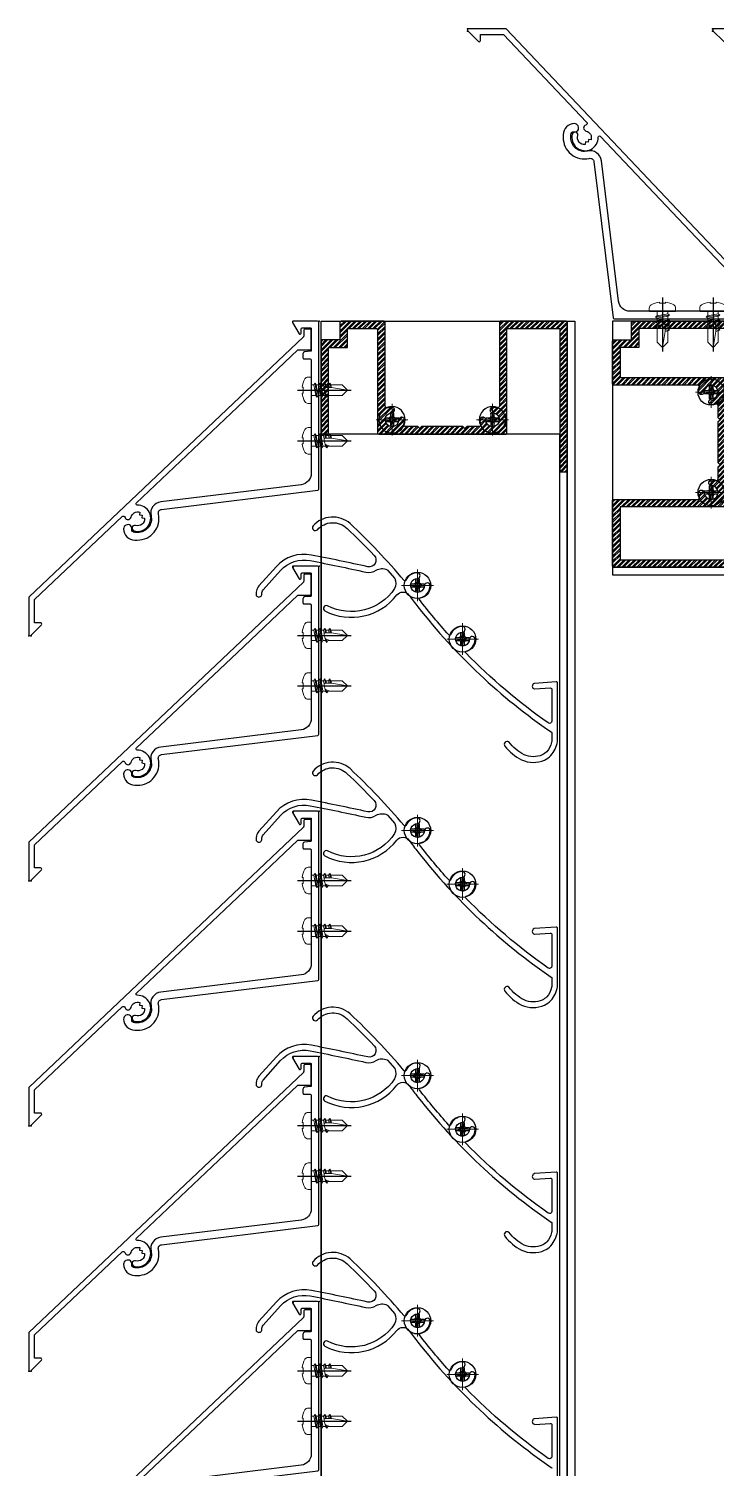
# Model space of a CAD drawing. Header units: millimetres. Extents: x 2519235 to 7246330, y 25937 to 201821.
# Drawn here: x 2626458.9 to 2626641.2, y 141023.1 to 141404.8 of the extents above; entities that cross this region are included whole.
import ezdxf

# ---------------------------------------------------------------- set-up
doc = ezdxf.new("R2010")
doc.units = ezdxf.units.MM
doc.set_wipeout_variables(frame=1)
doc.linetypes.add('CENTER', pattern=[50.800000000000004, 31.75, -6.35, 6.35, -6.35])
for name, color, linetype in [('010 - ASPG_ACCESSORIES_MAIN_COLOR_1', 7, 'Continuous'), ('010 - ASPG_EXTR_DEF_SUB', 7, 'Continuous'), ('010 - ASPG_EXTR_MAIN_COLOR_2', 7, 'Continuous'), ('010 - ASPG_FRAMING_CUT_COLOR_4', 7, 'Continuous'), ('010 - ASPG_FRAMING_HATCH_', 7, 'Continuous'), ('010 - ASPG_FRAMING_MAIN_COLOR_2', 7, 'Continuous'), ('010 - ASPG_FRAMING_SUB_COLOR_2', 7, 'Continuous'), ('010 - ASPG_FRAMING_WIPEOUT_', 7, 'Continuous'), ('BOLT & SCREW', 7, 'Continuous'), ('Center Line', 7, 'CENTER')]:
    doc.layers.add(name, color=color, linetype=linetype)
doc.layers.add('12-GRID', color=7, linetype='CENTER', lineweight=13)
doc.layers.add('SCREW', color=7, linetype='Continuous', lineweight=5)

# ---------------------------------------------------------------- blocks, each defined once
blk = doc.blocks.new('*U2951')
at = {"layer": '12-GRID', "color": 7, "linetype": 'CENTER'}
for p, q in [((5.684341886080801e-14, -6.200000000000029), (5.684341886080801e-14, 2.200000000000029)), ((-4.199999999999973, -2), (4.200000000000085, -2))]:
    blk.add_line(p, q, dxfattribs=at)
at = {"layer": 'BOLT & SCREW', "color": 7}
for p, q in [((-0.553537628269381, -1.771128018217196), (-1.767499999999847, -1.558125000000442)), ((-0.553537628269381, -2.228871981782805), (-1.767500000000483, -2.441875000000354)), ((-0.4577439635652332, -1.771128018217196), (-0.8837500000000146, -1.558125000000442)), ((-0.4577439635652332, -2.228871981782805), (-0.8837500000000146, -2.441875000000354)), ((-0.2288719817826677, -1.446462371730204), (-0.4418749999998197, -0.2325000000002947)), ((-0.2288719817826677, -1.542256036434869), (-0.4418749999998197, -1.116250000000048)), ((-0.2288719817826677, -2.457743963565131), (-0.4418749999998197, -2.883750000000271)), ((-0.2288719817821107, -2.553537628269438), (-0.4418749999998197, -3.767500000000023)), ((0.2288719817822642, -1.446462371730562), (0.4418749999996946, -0.2324999999999764)), ((0.2288719817822642, -1.542256036434869), (0.4418749999996946, -1.116250000000048)), ((0.4418749999996946, -2.883750000000271), (0.2288719817829008, -2.457743963565131)), ((0.2288719817829008, -2.553537628269438), (0.4418749999999732, -3.767500000000023)), ((0.4577439635647103, -1.771128018217196), (0.8837499999994917, -1.558125000000442)), ((0.4577439635647103, -2.228871981782805), (0.8837500000001283, -2.441874999999877)), ((0.5535376282692559, -1.771128018217196), (1.767500000000001, -1.558125000000124)), ((0.5535376282692559, -2.228871981782805), (1.767500000000001, -2.441874999999877))]:
    blk.add_line(p, q, dxfattribs=at)
for points in [[(-1.767500000000006, -1.558125000000442), (-0.8837500000001342, -1.558125000000442, 0.4142135623730394), (-0.4418749999998197, -1.116250000000048), (-0.4418749999998197, -0.2325000000002947), (0.4418749999996946, -0.2324999999999764), (0.4418749999996946, -1.116250000000048, 0.4142135623731505), (0.8837500000000089, -1.558125000000442), (1.76750000000012, -1.558125000000124), (1.76750000000012, -2.441874999999877), (0.8837500000000089, -2.441874999999877, 0.414213562373095), (0.4418749999996946, -2.883750000000271), (0.4418749999999732, -3.767500000000023), (-0.4418749999998197, -3.767500000000023), (-0.4418749999998197, -2.883750000000271, 0.4142135623730397), (-0.8837500000001342, -2.441875000000354), (-1.767500000000483, -2.441875000000354)], [(0.2288719817829008, -2.457743963565131, -0.414213562373095), (0.4577439635645909, -2.228871981782805), (0.5535376282692559, -2.228871981782805), (0.5535376282692559, -1.771128018217196), (0.4577439635645909, -1.771128018217196, -0.4142135623730951), (0.228871981782105, -1.542256036434869), (0.228871981782105, -1.446462371730562), (-0.2288719817826677, -1.446462371730204), (-0.2288719817826677, -1.542256036434869, -0.4142135623730951), (-0.4577439635649944, -1.771128018217196), (-0.553537628269381, -1.771128018217196), (-0.553537628269381, -2.228871981782805), (-0.4577439635649944, -2.228871981782805, -0.4142135623730951), (-0.2288719817826677, -2.457743963565131), (-0.2288719817822698, -2.553537628269438), (0.2288719817829008, -2.553537628269438)]]:
    blk.add_lwpolyline(points, format="xyb", close=True, dxfattribs=at)
blk.add_circle((5.684341886080801e-14, -2), 3.5, dxfattribs=at)
blk = doc.blocks.new('000_ASPG_TYP_FILES_20260218-010703_FRAME_EXTR_')
at = {"layer": '010 - ASPG_FRAMING_HATCH_'}
h = blk.add_hatch(dxfattribs=at)
h.set_pattern_fill('ANSI32', scale=0.1, angle=180)
h.set_pattern_definition([(225, (0, 0), (0.6735192090801866, -0.6735192090801868), []), (225, (-0.4490130000000001, 5.498823332255506e-17), (0.6735192090801866, -0.6735192090801868), [])])
edge = h.paths.add_edge_path()
edge.add_line((1.999999996740371, 15.99999999965075), (1.999999996740371, 1.999999999941792))
edge.add_line((1.999999996740371, 1.999999999941792), (39.69999999750871, 1.999999999941792))
edge.add_arc((39.69999999730499, 1.700000000040752), 0.2999999999010399, -3.891028654834372e-08, 89.99999996109239, ccw=False)
edge.add_line((39.99999999720603, 1.699999999837019), (39.99999999720603, 0.2999999996973202))
edge.add_arc((39.69999999750872, 0.2999999996973131), 0.2999999996973131, -90.00000000000142, 1.4210854715202004e-12, ccw=False)
edge.add_line((39.69999999750871, 0), (0.2999999996973202, 0))
edge.add_arc((0.2999999996973273, 0.2999999996973273), 0.2999999996973273, 180.0000000000013, 269.99999999999864, ccw=False)
edge.add_line((0, 0.2999999996973202), (0, 17.69999999989523))
edge.add_arc((0.2999999999301508, 17.70000000012806), 0.2999999999301508, 90.00000004446741, 180.0000000444674, ccw=False)
edge.add_line((0.2999999996973202, 18.00000000005821), (22.5570233851904, 18.00000000005821))
edge.add_arc((22.5570233856712, 18.50000000026317), 0.5000000002049632, 269.9999999449049, 380.2095453190142)
edge.add_arc((26.1699999981368, 19.82999999686102), 3.349999998908497, 182.0637942974167, 200.2095453254992, ccw=False)
edge.add_arc((23.58168000320438, 19.73672835517209), 0.7599999998138507, 2.0637943418387863, 182.0637943418388, ccw=False)
edge.add_arc((26.16999999910358, 19.82999999939922), 1.830000000338361, 182.0637943388468, 447.9362056470717)
edge.add_arc((26.263271644013, 22.41831999551505), 0.7600000000549151, 87.93620564125177, 267.9362056412518, ccw=False)
edge.add_arc((26.16999999863267, 19.8300000075356), 3.349999992334041, 69.79045460402187, 87.9362056313708, ccw=False)
edge.add_arc((27.49999999788272, 23.44297661244421), 0.5000000006038865, 249.7904545688332, 359.9999999442181)
edge.add_line((27.9999999984866, 23.44297661195742), (27.9999999984866, 26.67999999993481))
edge.add_line((27.9999999984866, 26.67999999993481), (28.49999999674037, 27.17999999958556))
edge.add_line((28.49999999674037, 27.17999999958556), (27.9999999984866, 27.67999999970198))
edge.add_line((27.9999999984866, 27.67999999970198), (27.9999999984866, 38.61999999982072))
edge.add_line((27.9999999984866, 38.61999999982072), (28.49999999674037, 39.11999999993714))
edge.add_line((28.49999999674037, 39.11999999993714), (27.9999999984866, 39.62000000005355))
edge.add_line((27.9999999984866, 39.62000000005355), (27.9999999984866, 42.85702338756528))
edge.add_arc((27.49999999787862, 42.85702338707262), 0.5000000006079759, 5.645408219420843e-08, 110.2095454304945)
edge.add_arc((26.16999999884449, 46.46999999186602), 3.349999992147246, 272.0637943651193, 290.20954539329375, ccw=False)
edge.add_arc((26.263271644013, 43.88168000403675), 0.7600000000258301, 92.06379435882718, 272.0637943588272, ccw=False)
edge.add_arc((26.16999999910502, 46.47000000012492), 1.830000000339747, 272.0637943528818, 537.9362056611998)
edge.add_arc((23.58168000320438, 46.56327164435061), 0.7599999998138507, 177.9362056581612, 357.9362056581612, ccw=False)
edge.add_arc((26.16999999825318, 46.47000000263876), 3.349999999025627, 159.7904546748206, 177.9362057022633, ccw=False)
edge.add_arc((22.55702338551316, 47.7999999994954), 0.500000000434755, 339.790454661877, 450.0000000369852)
edge.add_line((22.5570233851904, 48.29999999993015), (0.2999999996973202, 48.29999999993015))
edge.add_arc((0.2999999996973095, 48.59999999962746), 0.2999999996973131, 179.9999999999987, 270.00000000000205, ccw=False)
edge.add_line((0, 48.59999999962747), (0, 59.99999999994179))
edge.add_arc((0.2999999996973202, 59.99999999994179), 0.2999999996973202, 90, 180, ccw=False)
edge.add_line((0.2999999996973202, 60.29999999963911), (4.999999997438863, 60.29999999963911))
edge.add_line((4.999999997438863, 60.29999999963911), (4.999999997438863, 64.99999999959255))
edge.add_arc((5.299999997369017, 64.99999999982538), 0.2999999999301544, 90.0000000444681, 180.0000000444674, ccw=False)
edge.add_line((5.299999997136183, 65.29999999975553), (29.99999999883585, 65.29999999975553))
edge.add_line((29.99999999883585, 65.29999999975553), (29.99999999883585, 63.59999999997672))
edge.add_arc((29.69999999890567, 63.59999999974391), 0.2999999999301721, -89.99999995552861, 4.4463320136856055e-08, ccw=False)
edge.add_line((29.69999999913853, 63.29999999981374), (7.299999997485429, 63.29999999981374))
edge.add_arc((7.29999999771826, 62.99999999988358), 0.2999999999301508, 90.00000004446738, 180.0000000444674)
edge.add_line((6.999999997788109, 62.99999999965075), (6.999999997788109, 58.29999999969732))
edge.add_line((6.999999997788109, 58.29999999969732), (2.300000000162981, 58.29999999969732))
edge.add_arc((2.299999998300336, 57.99999999813735), 0.3000000015599653, 89.99999964426098, 179.999999644261)
edge.add_line((1.999999996740371, 58), (1.999999996740371, 50.60000000003492))
edge.add_arc((2.299999998533172, 50.60000000166475), 0.3000000017928013, 180.000000311273, 270.0000003112706)
edge.add_line((2.300000000162981, 50.29999999987194), (29.69999999913853, 50.29999999987194))
edge.add_arc((29.6999999989348, 49.9999999999709), 0.299999999901047, -3.890897914970992e-08, 89.99999996109108, ccw=False)
edge.add_line((29.99999999883585, 49.99999999976717), (29.99999999883585, 26.67999999993481))
edge.add_line((29.99999999883585, 26.67999999993481), (29.99999999883585, 16.29999999981374))
edge.add_arc((29.6999999989057, 16.2999999995809), 0.2999999999301508, -89.99999995553259, 4.446741286301403e-08, ccw=False)
edge.add_line((29.69999999913853, 15.99999999965075), (1.999999996740371, 15.99999999965075))
at = {"layer": '010 - ASPG_FRAMING_CUT_COLOR_4', "color": 7}
blk.add_lwpolyline([(1.999999996740371, 15.99999999965075), (1.999999996740371, 1.999999999941792), (39.69999999750871, 1.999999999941792, -0.4142135623731089), (39.99999999720603, 1.699999999837019), (39.99999999720603, 0.2999999996973202, -0.4142135623731089), (39.69999999750871, 0), (0.2999999996973202, 0, -0.4142135623730811), (0, 0.2999999996973202), (0, 17.69999999989523, -0.4142135623730951), (0.2999999996973202, 18.00000000005821), (22.5570233851904, 18.00000000005821, 0.5217296884731124), (23.02624112786725, 18.67272727261297, -0.07934163687482358), (22.82217297761235, 19.70935906958766, -1), (24.34118702879641, 19.76409764075652, 2.296345716993233), (26.23590235819574, 21.65881296969019, -1), (26.29064092983026, 23.17782702133991, -0.0793416368716021), (27.32727272447664, 22.9737588702119, 0.5217296884801942), (27.9999999984866, 23.44297661195742), (27.9999999984866, 26.67999999993481), (28.49999999674037, 27.17999999958556), (27.9999999984866, 27.67999999970198), (27.9999999984866, 38.61999999982072), (28.49999999674037, 39.11999999993714), (27.9999999984866, 39.62000000005355), (27.9999999984866, 42.85702338756528, 0.5217296884727316), (27.32727272447664, 43.3262411293108, -0.07934163687522733), (26.29064092983026, 43.122172978241, -1), (26.23590235819574, 44.64118702983251, 2.296345716995783), (24.34118702879641, 46.53590235876618, -1), (22.82217297761235, 46.59064092993503, -0.07934163687201433), (23.02624112786725, 47.62727272690972, 0.5217296884786579), (22.5570233851904, 48.29999999993015), (0.2999999996973202, 48.29999999993015, -0.4142135623731158), (0, 48.59999999962747), (0, 59.99999999994179, -0.414213562373095), (0.2999999996973202, 60.29999999963911), (4.999999997438863, 60.29999999963911), (4.999999997438863, 64.99999999959255, -0.4142135623730879), (5.299999997136183, 65.29999999975553), (29.99999999883585, 65.29999999975553), (29.99999999883585, 63.59999999997672, -0.4142135623730533), (29.69999999913853, 63.29999999981374), (7.299999997485429, 63.29999999981374, 0.4142135623730949), (6.999999997788109, 62.99999999965075), (6.999999997788109, 58.29999999969732), (2.300000000162981, 58.29999999969732, 0.4142135623730948), (1.999999996740371, 58), (1.999999996740371, 50.60000000003492, 0.4142135623730845), (2.300000000162981, 50.29999999987194), (29.69999999913853, 50.29999999987194, -0.4142135623730951), (29.99999999883585, 49.99999999976717), (29.99999999883585, 26.67999999993481), (29.99999999883585, 16.29999999981374, -0.4142135623730951), (29.69999999913853, 15.99999999965075)], format="xyb", close=True, dxfattribs=at)
at = {"color": 7}
for p in [(26.16999999736436, 48.46999999973923), (26.16999999736436, 21.82999999966705)]:
    blk.add_blockref('*U2951', p, dxfattribs=at)
blk = doc.blocks.new('PZG35-9D5')
at = {"layer": 'Center Line', "color": 7}
blk.add_line((1.4210854715202e-14, 3.733653355866409), (1.4210854715202e-14, -10.53404386090006), dxfattribs=at)
at = {"layer": 'SCREW', "color": 7}
for p, q in [((-1.399999999999963, 2.842170943040401e-14), (-1.399999999999963, -1.090192378864657)), ((1.399999999999991, 0), (1.399999999999991, -0.5901923788647139)), ((-1.850000000000009, -1.399999999999977), (1.850000000000037, -0.8999999999999773)), ((-1.850000000000009, -1.399999999999977), (-1.399999999999963, -1.090192378864685)), ((-1.850000000000009, -1.399999999999977), (-1.399999999999963, -1.709807621135297)), ((-1.850000000000009, -2.699999999999989), (1.850000000000037, -2.199999999999989)), ((-1.850000000000009, -2.699999999999989), (-1.399999999999963, -2.390192378864697)), ((-1.850000000000009, -2.699999999999989), (-1.399999999999963, -3.009807621135309)), ((-1.850000000000009, -4), (-1.399999999999963, -3.690192378864708)), ((-1.399999999999963, -1.090192378864685), (1.399999999999991, -0.5901923788646855)), ((-1.399999999999963, -1.709807621135297), (1.399999999999991, -1.209807621135297)), ((-1.399999999999963, -1.709807621135269), (-1.399999999999963, -2.390192378864697)), ((-1.399999999999963, -2.390192378864697), (1.399999999999991, -1.890192378864697)), ((-1.399999999999963, -3.009807621135309), (1.399999999999991, -2.509807621135309)), ((-1.399999999999963, -3.009807621135309), (-1.399999999999963, -3.690192378864708)), ((-1.399999999999963, -3.690192378864708), (-0.8446989986695002, -3.591031485769975)), ((0.5619885887190463, -3.339837273736322), (1.399999999999991, -3.190192378864708)), ((0.7141825614195483, -3.653488843051434), (1.850000000000037, -3.5)), ((0.7141825614195483, -3.932275020881832), (1.399999999999991, -3.80980762113532)), ((1.850000000000037, -0.8999999999999773), (1.399999999999991, -0.5901923788646855)), ((1.850000000000037, -0.8999999999999773), (1.399999999999991, -1.209807621135297)), ((1.399999999999991, -1.209807621135269), (1.399999999999991, -1.890192378864725)), ((1.850000000000037, -2.199999999999989), (1.399999999999991, -1.890192378864697)), ((1.850000000000037, -2.199999999999989), (1.399999999999991, -2.509807621135309)), ((1.399999999999991, -2.50980762113528), (1.399999999999991, -3.190192378864708)), ((1.850000000000037, -3.5), (1.399999999999991, -3.190192378864708)), ((1.850000000000037, -3.5), (1.399999999999991, -3.80980762113532)), ((1.399999999999991, -3.809807621135349), (1.399999999999991, -4.490192378864691)), ((-1.850000000000009, -4), (-0.9911470940920566, -3.883938796498938)), ((-1.850000000000009, -4), (-1.399999999999963, -4.30980762113532)), ((-1.399999999999963, -4.30980762113532), (-1.184865735341859, -4.271390788160659)), ((-1.399999999999963, -4.309807621135349), (-1.399999999999963, -8.099999999999966)), ((0.7141825614195483, -4.612659778611231), (1.399999999999991, -4.49019237886472)), ((0.7141825614195483, -4.953488843051389), (1.850000000000037, -4.800000000000011)), ((0.7141825614195483, -5.232275020881843), (1.399999999999991, -5.109807621135332)), ((1.850000000000037, -4.800000000000011), (1.399999999999991, -4.49019237886472)), ((1.850000000000037, -4.800000000000011), (1.399999999999991, -5.109807621135332)), ((1.399999999999991, -5.109807621135332), (1.399999999999991, -8.099999999999966)), ((1.4210854715202e-14, -9.5), (-1.399999999999963, -8.099999999999966)), ((1.4210854715202e-14, -9.5), (1.399999999999991, -8.099999999999966))]:
    blk.add_line(p, q, dxfattribs=at)
blk.add_lwpolyline([(1.4210854715202e-14, -9.5), (0.7141825614195483, -5.232275020881843), (0.7141825614195483, -3.600899293750615, 0.4176573264866609), (0.4106596181599826, -3.300919979679151, 0.1081021898226624), (-0.8446989986694433, -3.591031485769975), (-1.399999999999991, -4.701675652739141)], format="xyb", dxfattribs=at)
blk = doc.blocks.new('*U2950')
at = {"layer": 'SCREW', "color": 7}
blk.add_lwpolyline([(3.026373332565058, 1.780836269555209, 0.09905967801670053), (0.7999999999999687, 2.546427498927414), (0.7999999999999687, 2.274284095813357), (-0.800000000000054, 2.274284095813357), (-0.800000000000054, 2.546427498927414, 0.09905967801670058), (-3.026373332565143, 1.780836269555209, 0.2665876613401604), (-3.500000000000043, 0.9556546004010897), (-3.500000000000043, 0.1999999999999886, 0.4142135623730938), (-3.300000000000054, 0), (3.299999999999997, 0, 0.4142135623731049), (3.499999999999986, 0.1999999999999886), (3.499999999999957, 0.9556546004010897, 0.2665876613401604)], format="xyb", close=True, dxfattribs=at)
blk.add_blockref('PZG35-9D5', (-1.4210854715202e-14, 0), dxfattribs=at)
blk = doc.blocks.new('*U2949')
at = {"color": 7}
blk.add_point((0, 0), dxfattribs=at)
at = {"layer": '010 - ASPG_ACCESSORIES_MAIN_COLOR_1', "color": 7}
blk.add_lwpolyline([(-39.69999999902211, -0.5999999995172398, 0.4142135623731156), (-39.99999999883585, -0.8999999995638059), (-39.99999999883585, -7.366962144914214, 0.5773502691897371), (-39.65044321701862, -7.568778847059366), (-36.64260295056738, -5.832201459393036, 0.7673269879794871), (-36.78520590183325, -5.299999999645297), (-37.89999999874271, -5.299999999645297, -0.4142135623735732), (-38.19999999902211, -4.999999999656938), (-38.19999999902211, -2.799999999587089, -0.4142135623730951), (-37.99999999883585, -2.59999999951724), (-32.18326623388566, -2.59999999951724, -0.3888787318530097), (-31.98402729420923, -2.782568851142787), (-31.8474567013327, -4.343577870872468, 0.3888787318530089), (-31.34935935237445, -4.799999999528882), (-30.29999999911524, -4.799999999528882, 0.4142135623732408), (-29.99999999883585, -4.499999999540523), (-29.99999999883585, -2.899999999505599, -0.4142135623731785), (-29.69999999902211, -2.59999999951724), (0.4107479506637901, -2.59999999951724, -0.3789692262628873), (3.38851808081381, -5.235465979035143), (7.952927200356498, -42.5207682372482, 0.4465929586642906), (11.6177961837966, -45.07649022702281, -0.4898018444424612), (16.07846395508386, -48.68238816667036), (16.06490363762714, -49.36225294566866, -0.1824796859550777), (15.80227640201338, -50.01801436272836, -0.2679491924113072), (15.32539491611533, -50.16829426406803, 1.122114645179816), (15.09990952932276, -52.3421093734276, 0.4050039718497206), (18.0645059288945, -49.40213623346681), (18.07806624681689, -48.72227145435209, 0.4898054953707174), (11.15966573380865, -43.12966807454978, -0.4465970485362636), (9.938031048281118, -42.27776159492242), (4.866356541635469, -0.8481197821154633, 0.3641755342157969), (4.570876519894227, -0.5999999995172398)], format="xyb", close=True, dxfattribs=at)
at = {"layer": '010 - ASPG_EXTR_DEF_SUB', "color": 7}
for p in [(-39.99999999883585, -0.4999999995172402), (43.44495566345738, -76.89999999944341), (43.44495566345738, -77.49999999954052)]:
    blk.add_point(p, dxfattribs=at)
at = {"layer": '010 - ASPG_EXTR_MAIN_COLOR_2', "color": 7}
blk.add_lwpolyline([(11.37409105408005, -48.15170148877115), (11.47245816211216, -47.43577758665815), (12.17779493960552, -47.55667202338264), (12.29266474000178, -46.78670596401826, -0.5355375090189683), (14.1918134491425, -49.16870282323253, 0.9915718169393263), (15.66379558271728, -49.57599316951273, 1.157025413028558), (8.792231505503878, -48.77291728999153, -0.6885576205791355), (8.274611146422103, -48.98797988444021), (-17.14292736421339, -22.16859813180672), (-32.34153279638849, -6.131750148785431), (-32.34153279638849, -2.899999981694054, 0.4143115081626392), (-32.64163311407901, -2.59999999951724), (-37.54163311352022, -2.59999999951724, 0.4141156188887998), (-37.84153278893791, -2.899999981635847), (-37.84153278893791, -4.299999988411218, 0.4142135623731781), (-37.54153279098682, -4.599999986478724), (-35.98884801496752, -4.599999986478724, -0.205894629290155), (-35.77110154624097, -4.693635078269653), (33.22969053988345, -77.49999999954052), (43.14495566324331, -77.49999999954052, 0.6681786376628355), (43.35708769806661, -76.98786796536915), (40.5215537941549, -74.1523340573247, 0.6681786381757795), (40.00942175951786, -74.36446609156592), (40.00942175951786, -75.99999999802712), (33.87471885257401, -75.99999999802712), (11.86384030175395, -52.7751643466243, -0.5583539238224016), (12.08261241135187, -51.95244935475676, 0.7662751832817146), (12.03674733010121, -50.39291741001107, -0.4385828234445206), (10.70630855322815, -48.05207626283555)], format="xyb", close=True, dxfattribs=at)
at = {"layer": 'SCREW', "color": 7, "rotation": 180}
for p in [(-21.64901723782532, -2.499999999924694), (-8.237076249206439, -2.499999999924694)]:
    blk.add_blockref('*U2950', p, dxfattribs=at)
blk = doc.blocks.new('*U1454')
at = {"color": 7}
blk.add_wipeout([(1617.3000000005109, 4.000000002079105), (60.00000000297587, 4.0000000000009095), (60.00000000297587, 69.30000000000064), (1617.3000000005109, 69.30000000207929)], dxfattribs=at).dxf.layer = '010 - ASPG_FRAMING_WIPEOUT_'
at = {"layer": '010 - ASPG_FRAMING_MAIN_COLOR_2', "color": 7}
blk.add_lwpolyline([(1587.300000001675, 69.30000000207822), (90.00000000181171, 69.3), (90.00000000181171, 6), (1587.300000001675, 6.000000002078227)], close=True, dxfattribs=at)
at = {"layer": '010 - ASPG_FRAMING_SUB_COLOR_2', "color": 7}
for points in [[(1617.300000000511, 4.000000002078227), (60.00000000297587, 4), (60.00000000297587, 69.3), (1617.300000000511, 69.30000000207822)], [(60.00000000297587, 2.000000000715772), (60.00000000297587, 4), (1617.300000000511, 4.000000002078227), (1617.300000000511, 2.000000002794)]]:
    blk.add_lwpolyline(points, close=True, dxfattribs=at)
at = {"color": 7, "rotation": 180}
for p in [(1317.300000001196, 69.3), (1382.300000001196, 69.3), (1447.300000001196, 69.3), (1512.300000001196, 69.3), (1577.300000001196, 69.3)]:
    blk.add_blockref('*U2949', p, dxfattribs=at)
at = {"color": 7, "xscale": -1}
blk.add_blockref('000_ASPG_TYP_FILES_20260218-010703_FRAME_EXTR_', (1617.300000000511, 4.000000002078227), dxfattribs=at)
blk = doc.blocks.new('*U2113')
at = {"color": 7}
blk.add_wipeout([(689.9999999999989, 4.000000000482146), (60.00000000297587, 4.000000000000114), (60.00000000297587, 69.30000000000018), (689.9999999999989, 69.30000000048199)], dxfattribs=at).dxf.layer = '010 - ASPG_FRAMING_WIPEOUT_'
at = {"layer": '010 - ASPG_FRAMING_SUB_COLOR_2', "color": 7}
for points in [[(689.9999999999999, 4.000000000481993), (60.00000000297587, 4), (60.00000000297587, 69.3), (689.9999999999999, 69.300000000482)], [(60.00000000297587, 2.000000000715772), (60.00000000297587, 4), (689.9999999999999, 4.000000000481993), (689.9999999999999, 2.000000001197765)]]:
    blk.add_lwpolyline(points, close=True, dxfattribs=at)
at = {"color": 7, "xscale": -1, "rotation": 180}
for p in [(620.0000000016298, 69.3), (685.0000000016298, 69.3)]:
    blk.add_blockref('*U2949', p, dxfattribs=at)
at = {"color": 7, "xscale": -1}
blk.add_blockref('000_ASPG_TYP_FILES_20260218-010703_FRAME_EXTR_', (689.9999999999999, 4.000000000481993), dxfattribs=at)
blk = doc.blocks.new('*U2421')
at = {"layer": '010 - ASPG_EXTR_DEF_SUB', "color": 7}
for p in [(0, 0), (65, -1.251976300409297e-11), (130, -2.503952600818593e-11), (195, -3.75592890122789e-11)]:
    blk.add_point(p, dxfattribs=at)
at = {"layer": '010 - ASPG_EXTR_MAIN_COLOR_2', "color": 7}
for points in [[(30.75877492781729, 70.06714037148049, 0.4336592857269459), (30.45942675694823, 69.74737493513385), (30.84137786505744, 63.96271307504503, 0.0820690263538202), (30.86365129332989, 63.86745857034111, 0.7206537881255028), (32.32908650487661, 63.97254170040833, 0.07922428198988747), (32.33778353128582, 64.06661670526955), (32.06877322634682, 68.14078645635163, -0.4336592857264138), (32.46790412114933, 68.56714037142228), (40.86119298776612, 68.56714037148049, -0.6073848710044985), (41.35211022105068, 67.62217621324817, -0.04582868044492008), (22.7838222887367, 45.76076047366951, -0.5604921351226578), (22.28750535612926, 45.88571992132347, 0.3178599151680848), (19.21191141987219, 48.23749049525941, 0.9532878111822051), (19.08207267895341, 46.7159340956714, -2.423003988231831), (17.25806952221319, 44.8917371754651, 0.9523147976297285), (15.73634468205273, 44.76348824845627, 0.3008214087947553), (17.8898747372441, 41.75529025442665, -0.5604921351218277), (17.98351840674877, 41.2521240550559, -0.01942473842078824), (8.623925091698766, 33.4605261705583, -0.5525007933269362), (8.147498584818095, 33.63667257985799, 0.3444609008774969), (4.989498805254698, 36.29767865996109, 0.9520149233436535), (4.861577656120062, 34.77593409566907, -2.42318646531747), (3.037574998568743, 32.95193143776851, 0.9520149233867892), (1.515830433927476, 32.82401028892491, 0.2853998218446234), (3.493024077732116, 29.88851448276546, -0.5533776808031501), (3.562908510211855, 29.38496566255344, 0.03067395406819984), (-11.53698711935431, 15.0572996455594, 0.4171002255848137), (-10.88563127024099, 5.272964205185417, 0.9355530918984264), (-9.9033358450979, 6.406584819720592, -0.4344100119147308), (-10.19664548011497, 14.29476617486216, -0.01499848524836865), (-3.079435193911195, 21.45455419190694, -0.7383485292466446), (-0.08286065561696887, 19.76412730314769, 0.004917316774645771), (-3.1933000148274, 4.803864106419496, 0.2636109069979271), (-0.119790066499263, -4.460317215009127), (4.995733695104718, -9.084236264869105, 0.1258843890439943), (6.267761250492185, -9.753782964195125, 0.04427494949630078), (7.089544059708714, -9.866966022993438, 1.107654826573523), (7.125459210947156, -8.33180570154218, -0.2155958426847688), (6.023226659279317, -7.991025416878983), (0.8860520706512034, -3.347536196233705, -0.2636109069978752), (-1.721774552483112, 4.512981288600713, -0.004854851929905817), (1.341383616439998, 19.2550770000089, 0.2339601468136614), (0.8154424866661429, 21.95487343822606, -0.2408104543272742), (0.7103134100325406, 24.90310810686788, -0.1041570884704408), (0.7846048693172634, 25.00194829818793), (2.993019639980048, 26.93374890863197, -0.2290212912668875), (5.700679264031351, 26.88725557026919, -0.3817208427142056), (10.27361959358677, 9.069098417588975, 0.9773819303748196), (11.62031129561365, 8.407760736416094, 0.3611050424324235), (7.408162182662636, 27.50327562558232, -0.4961260631527202), (7.442922529298812, 30.68812541745137, 0.003188108562510474), (9.055809630081058, 31.90200527419802, -0.00282652430436861), (10.56195585662499, 33.06505110464059, 0.07704788012868193), (43.74152756202966, 68.43644483829848, -0.2476739044870795), (43.98918861569837, 68.56714037142228), (45.98408938199282, 68.56714037142228, -0.04413111325910057), (46.47282481612638, 68.50458020233782, -0.1258462906385483), (48.96367690106854, 67.20642238203436, -0.09885145914925667), (49.81734006712213, 66.03380806540372, -0.2058282691334744), (49.79366642143577, 61.20460651122266, -0.1151163694662807), (46.36832412844524, 57.18072180578019, 0.822373071447778), (47.45504629053175, 56.10392398637487, 0.109184526549196), (51.14860093407333, 60.55948756891303, 0.2083234795678962), (51.18942684633657, 66.64026457507862, 0.1005277992320483), (49.97230913909152, 68.31671042181551, 0.1451157280627245), (46.29230913100764, 70.06714037148049)], [(95.75877492781729, 70.06714037146797, 0.4336592857269459), (95.45942675694823, 69.74737493512133), (95.84137786505744, 63.96271307503251, 0.0820690263538202), (95.8636512933299, 63.86745857032859, 0.7206537881255028), (97.32908650487661, 63.97254170039581, 0.07922428198988747), (97.33778353128582, 64.06661670525703), (97.06877322634682, 68.14078645633911, -0.4336592857264138), (97.46790412114933, 68.56714037140976), (105.8611929877661, 68.56714037146797, -0.6073848710044985), (106.3521102210507, 67.62217621323565, -0.04582868044492008), (87.7838222887367, 45.76076047365699, -0.5604921351226578), (87.28750535612926, 45.88571992131095, 0.3178599151680848), (84.2119114198722, 48.23749049524689, 0.9532878111822051), (84.08207267895341, 46.71593409565888, -2.423003988231831), (82.25806952221319, 44.89173717545258, 0.9523147976297285), (80.73634468205273, 44.76348824844375, 0.3008214087947553), (82.8898747372441, 41.75529025441413, -0.5604921351218277), (82.98351840674877, 41.25212405504338, -0.01942473842078824), (73.62392509169877, 33.46052617054578, -0.5525007933269362), (73.1474985848181, 33.63667257984547, 0.3444609008774969), (69.9894988052547, 36.29767865994857, 0.9520149233436535), (69.86157765612006, 34.77593409565655, -2.42318646531747), (68.03757499856874, 32.95193143775599, 0.9520149233867892), (66.51583043392748, 32.82401028891239, 0.2853998218446234), (68.49302407773212, 29.88851448275294, -0.5533776808031501), (68.56290851021186, 29.38496566254092, 0.03067395406819984), (53.46301288064569, 15.05729964554688, 0.4171002255848137), (54.11436872975901, 5.272964205172897, 0.9355530918984264), (55.0966641549021, 6.406584819708073, -0.4344100119147308), (54.80335451988503, 14.29476617484964, -0.01499848524836865), (61.92056480608881, 21.45455419189442, -0.7383485292466446), (64.91713934438303, 19.76412730313517, 0.004917316774645771), (61.8066999851726, 4.803864106406976, 0.2636109069979271), (64.88020993350074, -4.460317215021647), (69.99573369510472, -9.084236264881625, 0.1258843890439943), (71.26776125049219, -9.753782964207645, 0.04427494949630078), (72.08954405970871, -9.866966023005958, 1.107654826573523), (72.12545921094716, -8.3318057015547, -0.2155958426847688), (71.02322665927932, -7.991025416891503), (65.8860520706512, -3.347536196246224, -0.2636109069978752), (63.27822544751689, 4.512981288588193, -0.004854851929905817), (66.34138361644, 19.25507699999638, 0.2339601468136614), (65.81544248666614, 21.95487343821354, -0.2408104543272742), (65.71031341003254, 24.90310810685536, -0.1041570884704408), (65.78460486931726, 25.00194829817541), (67.99301963998005, 26.93374890861945, -0.2290212912668875), (70.70067926403135, 26.88725557025667, -0.3817208427142056), (75.27361959358677, 9.069098417576456, 0.9773819303748196), (76.62031129561365, 8.407760736403574, 0.3611050424324235), (72.40816218266264, 27.5032756255698, -0.4961260631527202), (72.44292252929881, 30.68812541743885, 0.003188108562510474), (74.05580963008106, 31.9020052741855, -0.00282652430436861), (75.56195585662499, 33.06505110462807, 0.07704788012868193), (108.7415275620297, 68.43644483828596, -0.2476739044870795), (108.9891886156984, 68.56714037140976), (110.9840893819928, 68.56714037140976, -0.04413111325910057), (111.4728248161264, 68.5045802023253, -0.1258462906385483), (113.9636769010685, 67.20642238202184, -0.09885145914925667), (114.8173400671221, 66.0338080653912, -0.2058282691334744), (114.7936664214358, 61.20460651121014, -0.1151163694662807), (111.3683241284452, 57.18072180576767, 0.822373071447778), (112.4550462905318, 56.10392398636235, 0.109184526549196), (116.1486009340733, 60.55948756890051, 0.2083234795678962), (116.1894268463366, 66.6402645750661, 0.1005277992320483), (114.9723091390915, 68.316710421803, 0.1451157280627245), (111.2923091310076, 70.06714037146797)], [(160.7587749278173, 70.06714037145545, 0.4336592857269459), (160.4594267569482, 69.74737493510881), (160.8413778650574, 63.96271307501999, 0.0820690263538202), (160.8636512933299, 63.86745857031607, 0.7206537881255028), (162.3290865048766, 63.97254170038329, 0.07922428198988747), (162.3377835312858, 64.06661670524451), (162.0687732263468, 68.1407864563266, -0.4336592857264138), (162.4679041211493, 68.56714037139724), (170.8611929877661, 68.56714037145545, -0.6073848710044985), (171.3521102210507, 67.62217621322313, -0.04582868044492008), (152.7838222887367, 45.76076047364447, -0.5604921351226578), (152.2875053561293, 45.88571992129843, 0.3178599151680848), (149.2119114198722, 48.23749049523437, 0.9532878111822051), (149.0820726789534, 46.71593409564636, -2.423003988231831), (147.2580695222132, 44.89173717544006, 0.9523147976297285), (145.7363446820527, 44.76348824843123, 0.3008214087947553), (147.8898747372441, 41.75529025440161, -0.5604921351218277), (147.9835184067488, 41.25212405503086, -0.01942473842078824), (138.6239250916988, 33.46052617053326, -0.5525007933269362), (138.1474985848181, 33.63667257983295, 0.3444609008774969), (134.9894988052547, 36.29767865993605, 0.9520149233436535), (134.8615776561201, 34.77593409564403, -2.42318646531747), (133.0375749985687, 32.95193143774347, 0.9520149233867892), (131.5158304339275, 32.82401028889987, 0.2853998218446234), (133.4930240777321, 29.88851448274042, -0.5533776808031501), (133.5629085102119, 29.3849656625284, 0.03067395406819984), (118.4630128806457, 15.05729964553436, 0.4171002255848137), (119.114368729759, 5.272964205160378, 0.9355530918984264), (120.0966641549021, 6.406584819695553, -0.4344100119147308), (119.803354519885, 14.29476617483712, -0.01499848524836865), (126.9205648060888, 21.4545541918819, -0.7383485292466446), (129.917139344383, 19.76412730312265, 0.004917316774645771), (126.8066999851726, 4.803864106394457, 0.2636109069979271), (129.8802099335007, -4.460317215034166), (134.9957336951047, -9.084236264894145, 0.1258843890439943), (136.2677612504922, -9.753782964220164, 0.04427494949630078), (137.0895440597087, -9.866966023018477, 1.107654826573523), (137.1254592109472, -8.33180570156722, -0.2155958426847688), (136.0232266592793, -7.991025416904023), (130.8860520706512, -3.347536196258744, -0.2636109069978752), (128.2782254475169, 4.512981288575673, -0.004854851929905817), (131.34138361644, 19.25507699998386, 0.2339601468136614), (130.8154424866661, 21.95487343820102, -0.2408104543272742), (130.7103134100325, 24.90310810684284, -0.1041570884704408), (130.7846048693173, 25.00194829816289), (132.99301963998, 26.93374890860693, -0.2290212912668875), (135.7006792640314, 26.88725557024415, -0.3817208427142056), (140.2736195935868, 9.069098417563936, 0.9773819303748196), (141.6203112956136, 8.407760736391054, 0.3611050424324235), (137.4081621826626, 27.50327562555728, -0.4961260631527202), (137.4429225292988, 30.68812541742633, 0.003188108562510474), (139.0558096300811, 31.90200527417298, -0.00282652430436861), (140.561955856625, 33.06505110461555, 0.07704788012868193), (173.7415275620297, 68.43644483827345, -0.2476739044870795), (173.9891886156984, 68.56714037139724), (175.9840893819928, 68.56714037139724, -0.04413111325910057), (176.4728248161264, 68.50458020231278, -0.1258462906385483), (178.9636769010685, 67.20642238200932, -0.09885145914925667), (179.8173400671221, 66.03380806537868, -0.2058282691334744), (179.7936664214358, 61.20460651119762, -0.1151163694662807), (176.3683241284452, 57.18072180575516, 0.822373071447778), (177.4550462905318, 56.10392398634983, 0.109184526549196), (181.1486009340733, 60.55948756888799, 0.2083234795678962), (181.1894268463366, 66.64026457505358, 0.1005277992320483), (179.9723091390915, 68.31671042179048, 0.1451157280627245), (176.2923091310076, 70.06714037145545)]]:
    blk.add_lwpolyline(points, format="xyb", close=True, dxfattribs=at)
blk.add_lwpolyline([(241.2923091310076, 70.06714037144293), (225.7587749278173, 70.06714037144293, 0.4336592857269459), (225.4594267569482, 69.74737493509629), (225.8413778650574, 63.96271307500747, 0.0820690263538202), (225.8636512933299, 63.86745857030355, 0.7206537881255028), (227.3290865048766, 63.97254170037077, 0.07922428198988747), (227.3377835312858, 64.066616705232), (227.0687732263468, 68.14078645631407, -0.4336592857264138), (227.4679041211493, 68.56714037138472), (235.8611929877661, 68.56714037144293, -0.6073848710044985), (236.3521102210507, 67.62217621321061, -0.04582868044492008), (217.7838222887367, 45.76076047363195, -0.5604921351226578), (217.2875053561293, 45.88571992128591, 0.3178599151680848), (214.2119114198722, 48.23749049522185, 0.9532878111822051), (214.0820726789534, 46.71593409563384, -2.423003988231831), (212.2580695222132, 44.89173717542754, 0.9523147976297285), (210.7363446820527, 44.76348824841871, 0.3008214087947553), (212.8898747372441, 41.7552902543891, -0.5604921351218277), (212.9835184067488, 41.25212405501834, -0.01942473842078824), (203.6239250916988, 33.46052617052074, -0.5525007933269362), (203.1474985848181, 33.63667257982043, 0.3444609008774969), (199.9894988052547, 36.29767865992353, 0.9520149233436535), (199.8615776561201, 34.77593409563151, -2.42318646531747), (198.0375749985687, 32.95193143773095, 0.9520149233867892), (196.5158304339275, 32.82401028888735, 0.2853998218446234), (198.4930240777321, 29.8885144827279, -0.5533776808031501), (198.5629085102119, 29.38496566251588, 0.03067395406819984), (183.4630128806457, 15.05729964552184, 0.4171002255848137), (184.114368729759, 5.272964205147858, 0.9355530918984264), (185.0966641549021, 6.406584819683033, -0.4344100119147308), (184.803354519885, 14.2947661748246, -0.01499848524836865), (191.9205648060888, 21.45455419186938, -0.7383485292466446), (194.917139344383, 19.76412730311013, 0.004917316774645771), (191.8066999851726, 4.803864106381937, 0.2636109069979271), (194.8802099335007, -4.460317215046686), (199.9957336951047, -9.084236264906664, 0.1258843890439943), (201.2677612504922, -9.753782964232684, 0.04427494949630078), (202.0895440597087, -9.866966023030997, 1.107654826573523), (202.1254592109472, -8.33180570157974, -0.2155958426847688), (201.0232266592793, -7.991025416916543), (195.8860520706512, -3.347536196271264, -0.2636109069978752), (193.2782254475169, 4.512981288563154, -0.004854851929905817), (196.34138361644, 19.25507699997134, 0.2339601468136614), (195.8154424866661, 21.9548734381885, -0.2408104543272742), (195.7103134100325, 24.90310810683032, -0.1041570884704408), (195.7846048693173, 25.00194829815037), (197.99301963998, 26.93374890859441, -0.2290212912668875), (200.7006792640314, 26.88725557023163, -0.3817208427142056), (205.2736195935868, 9.069098417551416, 0.9773819303748196), (206.6203112956136, 8.407760736378535, 0.3611050424324235), (202.4081621826626, 27.50327562554476, -0.4961260631527202), (202.4429225292988, 30.68812541741381, 0.003188108562510474), (204.0558096300811, 31.90200527416046, -0.00282652430436861), (205.561955856625, 33.06505110460303, 0.07704788012868193), (238.7415275620297, 68.43644483826093, -0.2476739044870795), (238.9891886156984, 68.56714037138472)], format="xyb", dxfattribs=at)
at = {"color": 7, "rotation": 179.999999999989}
for p in [(19.08686374500394, 42.88714037142927), (84.08686374500394, 42.88714037141675), (149.0868637450039, 42.88714037140423), (214.0868637450039, 42.88714037139171), (4.866368722636253, 30.94714037142694), (69.86636872263625, 30.94714037141442), (134.8663687226363, 30.9471403714019), (199.8663687226363, 30.94714037138938)]:
    blk.add_blockref('*U2951', p, dxfattribs=at)
blk = doc.blocks.new('W-1-PP17-ENT1_REV02_20260416-153151_PP17_ENT1_ASPG_MAIN_UPPL')
at = {"color": 7, "rotation": 270}
blk.add_blockref('*U1454', (18098, -15124.99999999907), dxfattribs=at)
at = {"color": 7, "xscale": -0.9999999999999998, "rotation": 179.9999999999999}
blk.add_blockref('*U2113', (17400, -16672.99999999907), dxfattribs=at)
at = {"color": 7, "rotation": 90}
blk.add_blockref('*U2421', (18174.6669621449, -16677.06696214454), dxfattribs=at)

msp = doc.modelspace()

# ---------------------------------------------------------------- block references
at = {"color": 7, "rotation": 180}
msp.add_blockref('W-1-PP17-ENT1_REV02_20260416-153151_PP17_ENT1_ASPG_MAIN_UPPL', (2644703.703428661, 124585.0183434084), dxfattribs=at)

doc.saveas('drawing.dxf')
